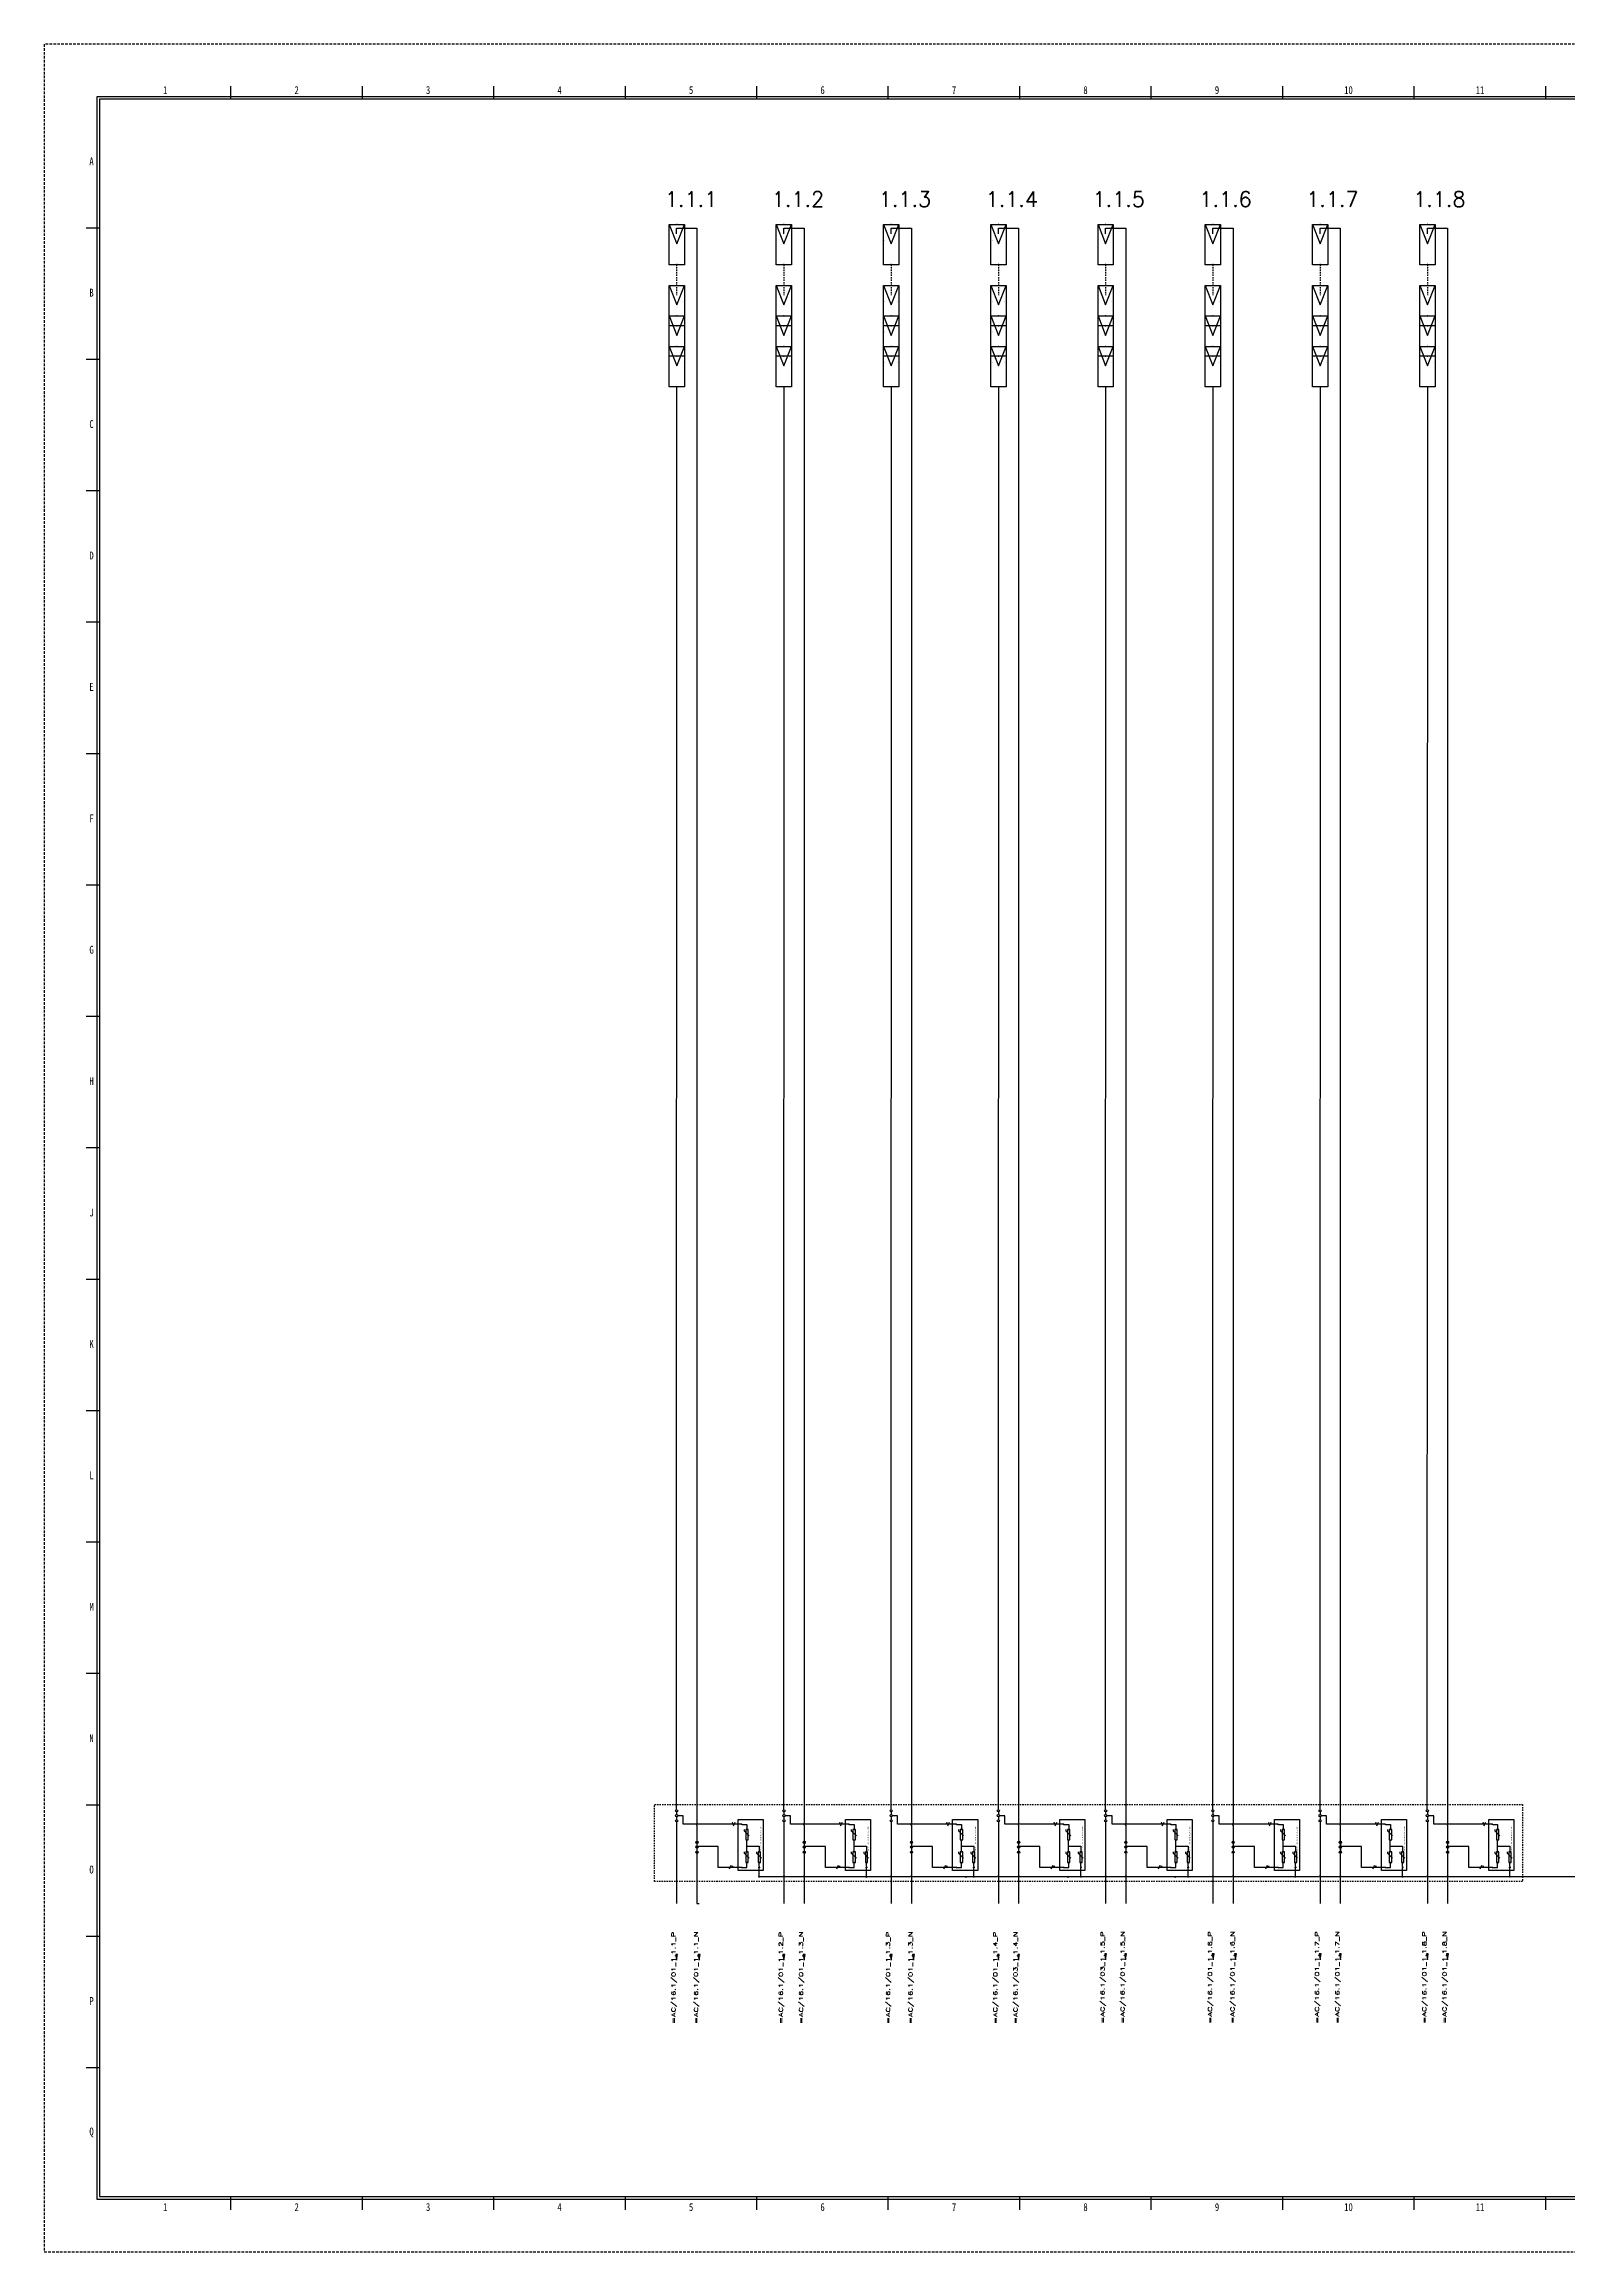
# Model space of a CAD drawing. Header units: inches. Extents: x 6 to 1968, y -75 to 125.
# Drawn here: x 1684.6 to 1822.7, y -75.2 to 124.9 of the extents above; entities that cross this region are included whole.
import ezdxf
from ezdxf.enums import TextEntityAlignment as Align

# ---------------------------------------------------------------- set-up
doc = ezdxf.new("R2010")
doc.units = ezdxf.units.IN
doc.header["$MEASUREMENT"] = 0
doc.linetypes.add('DASHEDX2', pattern=[1.5, 1, -0.5])
doc.linetypes.add('HIDDEN2', pattern=[0.1875, 0.125, -0.0625])
for name, color, linetype in [('COMMENT', 4, 'Continuous'), ('GRN_10AWG', 3, 'Continuous'), ('GRN_12AWG', 3, 'Continuous'), ('GRY_20AWG', 9, 'Continuous'), ('LOCBOX', 92, 'HIDDEN2'), ('MISC', 2, 'Continuous'), ('RED_12AWG', 1, 'Continuous'), ('SYMS', 7, 'Continuous'), ('TAGS', 51, 'Continuous'), ('Title Block', 7, 'Continuous'), ('WIREREF', 61, 'Continuous'), ('ZUWAKU', 7, 'Continuous')]:
    doc.layers.add(name, color=color, linetype=linetype)
doc.styles.add('WD', font='romans.shx')
doc.styles.add('WD_IEC', font='isocp2.shx', dxfattribs={"width": 0.9, "height": 4})

# ---------------------------------------------------------------- blocks, each defined once
blk = doc.blocks.new('JIS_border_a0')
at = {"layer": 'ZUWAKU'}
for p, q in [((71, 819), (71, 824)), ((121, 819), (121, 824)), ((171, 819), (171, 824)), ((221, 819), (221, 824)), ((271, 819), (271, 824)), ((321, 819), (321, 824)), ((371, 819), (371, 824)), ((421, 819), (421, 824)), ((471, 819), (471, 824)), ((521, 819), (521, 824)), ((571, 819), (571, 824)), ((21, 770), (16, 770)), ((21, 720), (16, 720)), ((21, 670), (16, 670)), ((21, 620), (16, 620)), ((21, 570), (16, 570)), ((21, 520), (16, 520)), ((21, 470), (16, 470)), ((21, 420), (16, 420)), ((21, 370), (16, 370)), ((21, 320), (16, 320)), ((21, 270), (16, 270)), ((21, 220), (16, 220)), ((21, 170), (16, 170)), ((21, 120), (16, 120)), ((21, 70), (16, 70)), ((71, 16), (71, 21)), ((121, 16), (121, 21)), ((171, 16), (171, 21)), ((221, 16), (221, 21)), ((271, 16), (271, 21)), ((321, 16), (321, 21)), ((371, 16), (371, 21)), ((421, 16), (421, 21)), ((471, 16), (471, 21)), ((521, 16), (521, 21)), ((571, 16), (571, 21))]:
    blk.add_line(p, q, dxfattribs=at)
at = {"layer": 'ZUWAKU', "color": 5}
for p, q in [((20, 820), (20, 20)), ((1169, 820), (20, 820)), ((21, 819), (21, 21)), ((1168, 819), (21, 819)), ((20, 20), (1169, 20)), ((21, 21), (1168, 21))]:
    blk.add_line(p, q, dxfattribs=at)
at = {"layer": 'ZUWAKU', "color": 5, "linetype": 'DASHEDX2'}
blk.add_lwpolyline([(0, 0), (1188, 0), (1188, 840), (0, 840)], close=True, dxfattribs=at)
at = {"layer": 'COMMENT', "width": 0.8}
for s, p in [('1', (46, 822.5)), ('2', (96, 822.5)), ('3', (146, 822.5)), ('4', (196, 822.5)), ('5', (246, 822.5)), ('6', (296, 822.5)), ('7', (346, 822.5)), ('8', (396, 822.5)), ('9', (446, 822.5)), ('10', (496, 822.5)), ('11', (546, 822.5)), ('A', (18, 795.43)), ('B', (18, 745.43)), ('C', (18, 695.43)), ('D', (18, 645.43)), ('E', (18, 595.43)), ('F', (18, 545.43)), ('G', (18, 495.43)), ('H', (18, 445.43)), ('J', (18, 395.43)), ('K', (18, 345.43)), ('L', (18, 295.43)), ('M', (18, 245.43)), ('N', (18, 195.43)), ('O', (18, 145.43)), ('P', (18, 95.43)), ('Q', (18, 45.43)), ('1', (46, 17)), ('2', (96, 17)), ('3', (146, 17)), ('4', (196, 17)), ('5', (246, 17)), ('6', (296, 17)), ('7', (346, 17)), ('8', (396, 17)), ('9', (446, 17)), ('10', (496, 17)), ('11', (546, 17))]:
    blk.add_text(s, height=3, dxfattribs=at).set_placement(p, align=Align.MIDDLE)
blk = doc.blocks.new('HA1S4')
for points in [[(0, 0), (-0.031, 0), (0, -0.094), (0.031, 0), (0, 0)], [(0.016, -0.011), (-0.016, -0.011), (0, -0.058), (0.016, -0.011)]]:
    blk.add_lwpolyline(points)
at = {"style": 'WD', "flags": 1}
for tag, p in [('X2TERM01', (0, 0)), ('SIGCODE', (0.035, -0.083))]:
    blk.add_attdef(tag, p, '', height=0.01, dxfattribs=at)
at = {"style": 'WD', "width": 0.7}
for tag, p in [('XREF', (0.088, -0.062)), ('DESC1', (0.088, 0.113))]:
    blk.add_attdef(tag, p, '', height=0.125, dxfattribs=at)
at = {"style": 'WD', "width": 0.8, "flags": 8}
blk.add_attdef('WIRENO', text='', height=0.125, dxfattribs=at).set_placement((0, -0.259), align=Align.CENTER)
blk = doc.blocks.new('WDDOT')
for radius in [0.03, 0.0187, 0.00929]:
    blk.add_circle((0, 0), radius)
blk = doc.blocks.new('HT0_01')
for p, q in [((-0.0625, 0.0625), (0.0625, 0.0625)), ((-0.0625, -0.0625), (-0.0625, 0.0625)), ((0.0625, 0.0625), (0.0625, -0.0625)), ((0.0625, -0.0625), (-0.0625, -0.0625))]:
    blk.add_line(p, q)
at = {"style": 'WD', "flags": 1}
for tag, p in [('X4TERM01', (-0.0625, 0)), ('X2TERM01', (0, 0.0625)), ('X1TERM01', (0.0625, 0)), ('X8TERM01', (0, -0.0625))]:
    blk.add_attdef(tag, p, '', height=0.01, dxfattribs=at)
blk = doc.blocks.new('PVM')
at = {"color": 5}
for p, q in [((2.64, 1), (1.37, 0.5)), ((1.37, 0.5), (2.64, 0))]:
    blk.add_line(p, q, dxfattribs=at)
blk.add_lwpolyline([(0, 1), (2.64, 1), (2.64, 0), (0, 0)], close=True, dxfattribs=at)
at = {"layer": 'SYMS', "color": 5, "xscale": 0.3699338068975089, "yscale": 0.3699338068975089, "zscale": 0.3699338068975089}
for p in [(0, 0.5), (2.64, 0.5)]:
    blk.add_blockref('HT0_01', p, dxfattribs=at)
at = {"color": 5, "char_height": 0.065, "attachment_point": 1}
for s, insert, rotation in [('+', (1.62, 0.88), 180), ('-', (1.57, 0.07), 90)]:
    blk.add_mtext_dynamic_manual_height_columns(s, width=0.0989, gutter_width=0.325, heights=[0], dxfattribs=dict(at, insert=insert, rotation=rotation))
blk = doc.blocks.new('HT0_02')
blk.add_circle((0, 0), 0.0699)
at = {"style": 'WD', "flags": 1}
for tag, p in [('X4TERM01', (-0.07, 0)), ('X2TERM01', (0, 0.07)), ('X1TERM01', (0.07, 0)), ('X8TERM01', (0, -0.07))]:
    blk.add_attdef(tag, p, '', height=0.01, dxfattribs=at)
blk = doc.blocks.new('HGND4')
for p, q in [((0, 0), (10, 0)), ((10, -4), (10, 4)), ((11, -2), (11, 2)), ((12, -1), (12, 1))]:
    blk.add_line(p, q)
blk.add_circle((10, 0), 5)
at = {"style": 'WD_IEC'}
for tag, p in [('TAG1', (2, 5)), ('INST', (2, 12)), ('LOC', (2, 8))]:
    blk.add_attdef(tag, text='', height=2.5, dxfattribs=at).set_placement(p, align=Align.RIGHT)
at = {"style": 'WD_IEC', "flags": 1}
blk.add_attdef('X4TERM01', (0, 0), '', height=0.32, dxfattribs=at)
blk = doc.blocks.new('VT0_05')
blk.add_lwpolyline([(0.1, -0.1), (0, 0.1), (-0.1, -0.1)], close=True)
at = {"style": 'WD', "flags": 1}
for tag, p in [('X2TERM01', (0, 0.1)), ('X1TERM01', (0, 0)), ('X4TERM01', (0, 0)), ('X8TERM01', (0, -0.1))]:
    blk.add_attdef(tag, p, '', height=0.01, dxfattribs=at)
blk = doc.blocks.new('Lightening Surge Arrestor')
at = {"color": 7}
for p, q in [((0.5, 2.92), (0.5, 2.83)), ((0.5, 2.83), (0.83, 2.5)), ((0.5, 1.46), (0.5, 1.37)), ((1.31, 1.46), (1.31, 1.37)), ((0.5, 1.37), (0.83, 1.04)), ((1.31, 1.37), (1.63, 1.04))]:
    blk.add_line(p, q, dxfattribs=at)
for points in [[(0.11, 3.57), (1.75, 3.57), (1.75, 0.22), (0.11, 0.22)], [(0.77, 2.92), (0.61, 2.92), (0.61, 2.23), (0.77, 2.23)], [(0.77, 1.46), (0.61, 1.46), (0.61, 0.76), (0.77, 0.76)], [(1.57, 1.46), (1.42, 1.46), (1.42, 0.76), (1.57, 0.76)]]:
    blk.add_lwpolyline(points, close=True, dxfattribs=at)
at = {"layer": 'GRY_20AWG', "color": 7}
blk.add_line((1.49, 0.5), (1.49, 0.47), dxfattribs=at)
at = {"layer": 'RED_12AWG', "color": 7}
for p, q in [((0.38, 3.25), (0.69, 3.25)), ((0.69, 2.92), (0.68, 2.92)), ((0.69, 3.25), (0.69, 2.93)), ((0.68, 1.46), (0.68, 2.23)), ((0.68, 1.83), (1.49, 1.83)), ((0.69, 1.46), (0.68, 1.46)), ((1.49, 1.83), (1.49, 1.47)), ((0.69, 0.43), (0.69, 0.77)), ((1.49, 0.5), (1.49, 0.76))]:
    blk.add_line(p, q, dxfattribs=at)
at = {"layer": 'RED_12AWG', "color": 0}
blk.add_line((0.38, 0.43), (0.69, 0.43), dxfattribs=at)
at = {"layer": 'SYMS', "color": 7}
for name, p, xscale, yscale, zscale in [('HT0_02', (0.36, 3.25), 0.3314421991292846, 0.3314421991292846, 0.3314421991292846), ('VT0_05', (0.69, 2.92), 0.1052161047490845, 0.1052161047490845, 0.1052161047490845), ('VT0_05', (0.69, 1.46), 0.1052161047490845, 0.1052161047490845, 0.1052161047490845), ('HT0_02', (0.69, 1.46), 0.01504368401050088, 0.01504368401050088, 0.01504368401050088), ('VT0_05', (1.49, 1.46), 0.1052161047490845, 0.1052161047490845, 0.1052161047490845)]:
    blk.add_blockref(name, p, dxfattribs=dict(at, xscale=xscale, yscale=yscale, zscale=zscale))
at = {"layer": 'SYMS', "color": 7, "xscale": -0.1052161047490845, "yscale": 0.1052161047490845, "zscale": 0.1052161047490845, "rotation": 180}
for p in [(0.69, 2.23), (0.69, 0.77), (1.49, 0.77)]:
    blk.add_blockref('VT0_05', p, dxfattribs=at)
at = {"layer": 'SYMS', "xscale": 0.3314421991292846, "yscale": 0.3314421991292846, "zscale": 0.3314421991292846}
blk.add_blockref('HT0_02', (0.36, 0.43), dxfattribs=at)
at = {"layer": 'SYMS', "color": 7}
ref = blk.add_blockref('HGND4', (1.49, 0.47), dxfattribs=dict(at, xscale=0.005, yscale=0.005, zscale=0.005, rotation=270))
ref.add_attrib('TAG1', 'PE', dxfattribs={"layer": 'TAGS', "height": 0.0125, "rotation": 270, "style": 'WD_IEC'}).set_placement((1.51, 0.46), align=Align.RIGHT)
at = {"color": 7, "insert": (1.57, 1.49), "char_height": 0.065, "attachment_point": 1, "rotation": 90}
blk.add_mtext_dynamic_manual_height_columns('YCS6-C-T1/T2-1000DC-PV/20KA-40KA', width=1.8749, gutter_width=0.325, heights=[0], dxfattribs=at)
at = {"color": 7}
for tag, p in [('+', (0.45, 3.31)), ('-', (0.46, 0.49))]:
    blk.add_attdef(tag, p, '', height=0.065, dxfattribs=at)
blk.add_attdef('YCS6-C-T1/T2-1000DC-PV/20KA-40KA', (1.65, 1.49), '', height=0.065, rotation=90, dxfattribs=at)
blk = doc.blocks.new('VT0_02')
blk.add_circle((0, 0), 0.0699)
at = {"style": 'WD', "flags": 1}
for tag, p in [('X4TERM01', (-0.07, 0)), ('X2TERM01', (0, 0.07)), ('X1TERM01', (0.07, 0)), ('X8TERM01', (0, -0.07))]:
    blk.add_attdef(tag, p, '', height=0.01, dxfattribs=at)
blk = doc.blocks.new('HW01')
for p, q in [((0.06, 0.12), (-0.06, -0.12)), ((0.03, 0), (-0.03, 0))]:
    blk.add_line(p, q)
at = {"style": 'WD', "width": 0.8}
blk.add_attdef('TAG1', text='', height=0.125, dxfattribs=at).set_placement((-0.03, 0.03), align=Align.RIGHT)
at = {"style": 'WD', "width": 0.7, "flags": 1}
for tag, p in [('INST', (0, 0.36)), ('LOC', (0, 0.19)), ('DESC1', (0, -0.46)), ('DESC2', (0, -0.61)), ('XREF', (0, -0.3))]:
    blk.add_attdef(tag, text='', height=0.125, dxfattribs=at).set_placement(p, align=Align.CENTER)
at = {"style": 'WD', "flags": 1}
for tag, p in [('X4TERM01', (-0.03, 0)), ('X1TERM01', (0.03, 0))]:
    blk.add_attdef(tag, p, '', height=0.0125, dxfattribs=at)
at = {"linetype": 'Continuous', "style": 'WD', "flags": 9}
blk.add_attdef('ASSYCODE', text='', height=0.01, dxfattribs=at).set_placement((0.03, 0.04), align=Align.CENTER)
at = {"style": 'WD'}
for tag, p in [('X2LINK', (0, 0.12)), ('X8LINK', (0, -0.12))]:
    blk.add_attdef(tag, p, '', height=0.01, dxfattribs=at)
at = {"style": 'WD', "flags": 9}
blk.add_attdef('FAMILY', text='', height=0.01, dxfattribs=at).set_placement((0.02, 0.12), align=Align.CENTER)
at = {"style": 'WD', "width": 0.8}
blk.add_attdef('RATING1', (0.09, 0.03), '', height=0.125, dxfattribs=at)
at = {"style": 'WD', "width": 0.8, "flags": 1}
blk.add_attdef('MFG', text='', height=0.0938, dxfattribs=at).set_placement((-0.12, -0.03), align=Align.TOP_RIGHT)
blk.add_attdef('CAT', text='', height=0.0938, dxfattribs=at).set_placement((0.03, -0.03), align=Align.TOP_LEFT)

msp = doc.modelspace()

# ---------------------------------------------------------------- linework, layer by layer
at = {"layer": 'GRN_10AWG'}
for p, q in [((1759.08, -41.21), (1759.08, -40.38)), ((1768.79, -41.21), (1768.79, -40.38)), ((1778.5, -41.21), (1778.5, -40.38)), ((1797.93, -41.21), (1797.93, -40.38)), ((1826.32, -41.2), (1811.78, -41.2))]:
    msp.add_line(p, q, dxfattribs=at)
at = {"layer": 'GRN_10AWG', "color": 7}
for p, q in [((1788.22, -41.21), (1788.22, -40.38)), ((1807.64, -41.21), (1807.64, -40.38)), ((1817.35, -41.21), (1817.35, -40.38))]:
    msp.add_line(p, q, dxfattribs=at)
at = {"layer": 'GRN_12AWG'}
for p, q in [((1749.36, -41.2), (1749.36, -40.37)), ((1749.52, -41.2), (1749.36, -41.2)), ((1751.53, -41.2), (1749.52, -41.2)), ((1753.36, -41.2), (1751.67, -41.2)), ((1761.24, -41.2), (1753.5, -41.2)), ((1763.07, -41.2), (1761.38, -41.2)), ((1770.95, -41.2), (1763.21, -41.2)), ((1780.67, -41.2), (1772.92, -41.2)), ((1782.5, -41.2), (1780.81, -41.2)), ((1790.38, -41.2), (1782.64, -41.2)), ((1792.21, -41.2), (1790.52, -41.2)), ((1800.09, -41.2), (1792.35, -41.2)), ((1801.92, -41.2), (1800.23, -41.2)), ((1809.81, -41.2), (1802.06, -41.2)), ((1811.64, -41.2), (1809.94, -41.2))]:
    msp.add_line(p, q, dxfattribs=at)
at = {"layer": 'GRN_12AWG', "color": 7}
msp.add_line((1772.79, -41.2), (1771.09, -41.2), dxfattribs=at)
at = {"layer": 'GRN_12AWG'}
for centre in [(1751.6, -41.2), (1753.43, -41.2), (1761.31, -41.2), (1763.14, -41.2), (1780.74, -41.2), (1782.57, -41.2), (1790.45, -41.2), (1792.28, -41.2), (1800.16, -41.2), (1801.99, -41.2), (1809.88, -41.2)]:
    msp.add_arc(centre, 0.0692, 0, 180, dxfattribs=at)
at = {"layer": 'GRN_12AWG', "color": 7}
for centre in [(1771.02, -41.2), (1772.86, -41.2), (1811.71, -41.2)]:
    msp.add_arc(centre, 0.0692, 0, 180, dxfattribs=at)
at = {"layer": 'LOCBOX', "color": 7}
msp.add_lwpolyline([(1739.89, -34.65), (1818.5, -34.65), (1818.5, -41.61), (1739.89, -41.61)], close=True, dxfattribs=at)
at = {"layer": 'RED_12AWG', "color": 7}
for p, q in [((1741.88, 107.7), (1741.88, 108.21)), ((1741.88, 108.21), (1743.72, 108.21)), ((1751.6, 107.7), (1751.6, 108.21)), ((1751.6, 108.21), (1753.43, 108.21)), ((1761.31, 107.7), (1761.31, 108.21)), ((1761.31, 108.21), (1763.14, 108.21)), ((1771.02, 107.7), (1771.02, 108.21)), ((1771.02, 108.21), (1772.86, 108.21)), ((1780.74, 107.7), (1780.74, 108.21)), ((1780.74, 108.21), (1782.57, 108.21)), ((1790.45, 107.7), (1790.45, 108.21)), ((1790.45, 108.21), (1792.28, 108.21)), ((1800.16, 107.7), (1800.16, 108.21)), ((1800.16, 108.21), (1801.99, 108.21)), ((1809.88, 107.7), (1809.88, 108.21)), ((1809.88, 108.21), (1811.71, 108.21)), ((1741.88, -35.32), (1741.88, -35.55)), ((1741.88, -35.74), (1741.88, -36.03)), ((1742.47, -35.66), (1741.98, -35.66)), ((1742.47, -36.44), (1742.47, -35.66)), ((1751.6, -35.32), (1751.6, -35.55)), ((1751.6, -35.74), (1751.6, -36.03)), ((1752.18, -35.66), (1751.69, -35.66)), ((1752.18, -36.44), (1752.18, -35.66)), ((1761.31, -35.32), (1761.31, -35.55)), ((1761.31, -35.74), (1761.31, -36.03)), ((1761.89, -35.66), (1761.41, -35.66)), ((1761.89, -36.44), (1761.89, -35.66)), ((1771.02, -35.32), (1771.02, -35.55)), ((1771.02, -35.74), (1771.02, -36.03)), ((1771.61, -35.66), (1771.12, -35.66)), ((1771.61, -36.44), (1771.61, -35.66)), ((1780.74, -35.32), (1780.74, -35.55)), ((1780.74, -35.74), (1780.74, -36.03)), ((1781.32, -35.66), (1780.83, -35.66)), ((1781.32, -36.44), (1781.32, -35.66)), ((1790.45, -35.32), (1790.45, -35.55)), ((1790.45, -35.74), (1790.45, -36.03)), ((1791.03, -35.66), (1790.55, -35.66)), ((1791.03, -36.44), (1791.03, -35.66)), ((1800.16, -35.32), (1800.16, -35.55)), ((1800.16, -35.74), (1800.16, -36.03)), ((1800.75, -35.66), (1800.26, -35.66)), ((1800.75, -36.44), (1800.75, -35.66)), ((1809.88, -35.32), (1809.88, -35.55)), ((1809.88, -35.74), (1809.88, -36.03)), ((1810.46, -35.66), (1809.97, -35.66)), ((1810.46, -36.44), (1810.46, -35.66)), ((1741.88, -36.22), (1741.88, -43.61)), ((1747.02, -36.44), (1742.47, -36.44)), ((1743.72, -36.51), (1743.72, -43.61)), ((1747.8, -36.44), (1747.11, -36.44)), ((1751.6, -36.22), (1751.6, -43.61)), ((1756.74, -36.44), (1752.18, -36.44)), ((1753.43, -36.51), (1753.43, -43.61)), ((1757.51, -36.44), (1756.82, -36.44)), ((1761.31, -36.22), (1761.31, -43.61)), ((1766.45, -36.44), (1761.89, -36.44)), ((1763.14, -36.51), (1763.14, -43.61)), ((1767.22, -36.44), (1766.54, -36.44)), ((1771.02, -36.22), (1771.02, -43.61)), ((1776.16, -36.44), (1771.61, -36.44)), ((1772.86, -36.51), (1772.86, -43.61)), ((1776.94, -36.44), (1776.25, -36.44)), ((1780.74, -36.22), (1780.74, -43.61)), ((1785.88, -36.44), (1781.32, -36.44)), ((1782.57, -36.51), (1782.57, -43.61)), ((1786.65, -36.44), (1785.96, -36.44)), ((1790.45, -36.22), (1790.45, -43.61)), ((1795.59, -36.44), (1791.03, -36.44)), ((1792.28, -36.51), (1792.28, -43.61)), ((1796.36, -36.44), (1795.68, -36.44)), ((1800.16, -36.22), (1800.16, -43.61)), ((1805.3, -36.44), (1800.75, -36.44)), ((1801.99, -36.51), (1801.99, -43.61)), ((1806.07, -36.44), (1805.39, -36.44)), ((1809.88, -36.22), (1809.88, -43.61)), ((1815.01, -36.44), (1810.46, -36.44)), ((1811.71, -36.51), (1811.71, -43.61)), ((1815.79, -36.44), (1815.1, -36.44)), ((1743.72, -38.17), (1743.72, -38.4)), ((1743.72, -38.59), (1743.72, -38.87)), ((1745.64, -38.46), (1743.82, -38.46)), ((1745.64, -40.35), (1745.64, -38.46)), ((1755.36, -38.46), (1753.53, -38.46)), ((1755.36, -40.35), (1755.36, -38.46)), ((1763.15, -38.17), (1763.15, -38.4)), ((1763.15, -38.59), (1763.15, -38.87)), ((1765.07, -38.46), (1763.24, -38.46)), ((1765.07, -40.35), (1765.07, -38.46)), ((1772.86, -38.17), (1772.86, -38.4)), ((1772.86, -38.59), (1772.86, -38.87)), ((1774.78, -38.46), (1772.96, -38.46)), ((1774.78, -40.35), (1774.78, -38.46)), ((1782.57, -38.17), (1782.57, -38.4)), ((1782.57, -38.59), (1782.57, -38.87)), ((1784.5, -38.46), (1782.67, -38.46)), ((1784.5, -40.35), (1784.5, -38.46)), ((1792.29, -38.17), (1792.29, -38.4)), ((1792.29, -38.59), (1792.29, -38.87)), ((1794.21, -38.46), (1792.38, -38.46)), ((1794.21, -40.35), (1794.21, -38.46)), ((1802, -38.17), (1802, -38.4)), ((1802, -38.59), (1802, -38.87)), ((1803.92, -38.46), (1802.1, -38.46)), ((1803.92, -40.35), (1803.92, -38.46)), ((1811.71, -38.17), (1811.71, -38.4)), ((1811.71, -38.59), (1811.71, -38.87)), ((1813.63, -38.46), (1811.81, -38.46)), ((1813.63, -40.35), (1813.63, -38.46)), ((1746.68, -40.35), (1745.64, -40.35)), ((1747.8, -40.35), (1746.76, -40.35)), ((1756.39, -40.35), (1755.36, -40.35)), ((1757.51, -40.35), (1756.48, -40.35)), ((1766.1, -40.35), (1765.07, -40.35)), ((1767.22, -40.35), (1766.19, -40.35)), ((1775.82, -40.35), (1774.78, -40.35)), ((1776.94, -40.35), (1775.9, -40.35)), ((1785.53, -40.35), (1784.5, -40.35)), ((1786.65, -40.35), (1785.62, -40.35)), ((1795.24, -40.35), (1794.21, -40.35)), ((1796.36, -40.35), (1795.33, -40.35)), ((1804.95, -40.35), (1803.92, -40.35)), ((1806.07, -40.35), (1805.04, -40.35)), ((1814.67, -40.35), (1813.63, -40.35)), ((1815.79, -40.35), (1814.75, -40.35)), ((1743.72, -43.61), (1743.92, -43.61))]:
    msp.add_line(p, q, dxfattribs=at)
at = {"layer": 'RED_12AWG', "color": 7, "ltscale": 2}
for p, q in [((1743.72, 108.21), (1743.72, -36.37)), ((1753.43, 108.21), (1753.43, -36.37)), ((1763.14, 108.21), (1763.14, -36.37)), ((1772.86, 108.21), (1772.86, -36.37)), ((1782.57, 108.21), (1782.57, -36.37)), ((1792.28, 108.21), (1792.28, -36.37)), ((1801.99, 108.21), (1801.99, -36.37)), ((1811.71, 108.21), (1811.71, -36.37)), ((1741.88, 93.8), (1741.85, -35.13)), ((1751.6, 93.8), (1751.57, -35.13)), ((1761.31, 93.8), (1761.28, -35.13)), ((1771.02, 93.8), (1770.99, -35.13)), ((1780.74, 93.8), (1780.7, -35.13)), ((1790.45, 93.8), (1790.42, -35.13)), ((1800.16, 93.8), (1800.13, -35.13)), ((1809.88, 93.8), (1809.84, -35.13))]:
    msp.add_line(p, q, dxfattribs=at)
at = {"layer": 'RED_12AWG', "color": 7, "linetype": 'HIDDEN2'}
for p, q in [((1741.88, 104.9), (1741.88, 102.13)), ((1751.6, 104.9), (1751.6, 102.13)), ((1761.31, 104.9), (1761.31, 102.13)), ((1771.02, 104.9), (1771.02, 102.13)), ((1780.74, 104.9), (1780.74, 102.13)), ((1790.45, 104.9), (1790.45, 102.13)), ((1800.16, 104.9), (1800.16, 102.13)), ((1809.88, 104.9), (1809.88, 102.13))]:
    msp.add_line(p, q, dxfattribs=at)
at = {"layer": 'RED_12AWG', "color": 7}
for centre in [(1743.72, -36.44), (1753.43, -36.44), (1763.14, -36.44), (1772.86, -36.44), (1782.57, -36.44), (1792.28, -36.44), (1801.99, -36.44), (1811.71, -36.44)]:
    msp.add_arc(centre, 0.0692, 90, 270, dxfattribs=at)

# ---------------------------------------------------------------- block references
at = {"xscale": 0.2381753094695285, "yscale": 0.2381753094695285, "zscale": 0.2381753094695285}
msp.add_blockref('JIS_border_a0', (1684.6, -75.18), dxfattribs=at)
at = {"layer": 'RED_12AWG', "color": 7, "xscale": 1.383060652870418, "yscale": 1.383060652870418, "zscale": 1.383060652870418}
for name, p in [('VT0_02', (1741.88, -35.22)), ('VT0_02', (1741.88, -35.65)), ('Lightening Surge Arrestor', (1747.3, -40.94)), ('VT0_02', (1751.6, -35.22)), ('VT0_02', (1751.6, -35.65)), ('Lightening Surge Arrestor', (1757.01, -40.94)), ('VT0_02', (1761.31, -35.22)), ('VT0_02', (1761.31, -35.65)), ('Lightening Surge Arrestor', (1766.73, -40.94)), ('VT0_02', (1771.02, -35.22)), ('VT0_02', (1771.02, -35.65)), ('Lightening Surge Arrestor', (1776.44, -40.94)), ('VT0_02', (1780.74, -35.22)), ('VT0_02', (1780.74, -35.65)), ('Lightening Surge Arrestor', (1786.15, -40.94)), ('VT0_02', (1790.45, -35.22)), ('VT0_02', (1790.45, -35.65)), ('Lightening Surge Arrestor', (1795.87, -40.94)), ('VT0_02', (1800.16, -35.22)), ('VT0_02', (1800.16, -35.65)), ('Lightening Surge Arrestor', (1805.58, -40.94)), ('VT0_02', (1809.88, -35.22)), ('VT0_02', (1809.88, -35.65)), ('Lightening Surge Arrestor', (1815.29, -40.94)), ('VT0_02', (1741.88, -36.12)), ('VT0_02', (1743.72, -38.07)), ('VT0_02', (1751.6, -36.12)), ('VT0_02', (1753.44, -38.07)), ('VT0_02', (1761.31, -36.12)), ('VT0_02', (1763.15, -38.07)), ('VT0_02', (1771.02, -36.12)), ('VT0_02', (1772.86, -38.07)), ('VT0_02', (1780.74, -36.12)), ('VT0_02', (1782.57, -38.07)), ('VT0_02', (1790.45, -36.12)), ('VT0_02', (1792.29, -38.07)), ('VT0_02', (1800.16, -36.12)), ('VT0_02', (1802, -38.07)), ('VT0_02', (1809.88, -36.12)), ('VT0_02', (1811.71, -38.07)), ('VT0_02', (1743.72, -38.5)), ('VT0_02', (1743.72, -38.97)), ('VT0_02', (1753.44, -38.5)), ('VT0_02', (1753.44, -38.97)), ('VT0_02', (1763.15, -38.5)), ('VT0_02', (1763.15, -38.97)), ('VT0_02', (1772.86, -38.5)), ('VT0_02', (1772.86, -38.97)), ('VT0_02', (1782.57, -38.5)), ('VT0_02', (1782.57, -38.97)), ('VT0_02', (1792.29, -38.5)), ('VT0_02', (1792.29, -38.97)), ('VT0_02', (1802, -38.5)), ('VT0_02', (1802, -38.97)), ('VT0_02', (1811.71, -38.5)), ('VT0_02', (1811.71, -38.97)), ('WDDOT', (1759.08, -41.21)), ('WDDOT', (1768.09, -41.21)), ('WDDOT', (1777.34, -41.21)), ('WDDOT', (1787.05, -41.21))]:
    msp.add_blockref(name, p, dxfattribs=at)
at = {"layer": 'RED_12AWG', "color": 7}
ref = msp.add_blockref('HW01', (1747.07, -36.44), dxfattribs=dict(at, xscale=1.383060652870418, yscale=1.383060652870418, zscale=1.383060652870418))
ref.add_attrib('TAG1', '+', dxfattribs={"layer": 'TAGS', "height": 0.173, "style": 'WD', "width": 0.8}).set_placement((1747.02, -36.4), align=Align.RIGHT)
ref = msp.add_blockref('HW01', (1756.78, -36.44), dxfattribs=dict(at, xscale=1.383060652870418, yscale=1.383060652870418, zscale=1.383060652870418))
ref.add_attrib('TAG1', '+', dxfattribs={"layer": 'TAGS', "height": 0.173, "style": 'WD', "width": 0.8}).set_placement((1756.74, -36.4), align=Align.RIGHT)
ref = msp.add_blockref('HW01', (1766.49, -36.44), dxfattribs=dict(at, xscale=1.383060652870418, yscale=1.383060652870418, zscale=1.383060652870418))
ref.add_attrib('TAG1', '+', dxfattribs={"layer": 'TAGS', "height": 0.173, "style": 'WD', "width": 0.8}).set_placement((1766.45, -36.4), align=Align.RIGHT)
ref = msp.add_blockref('HW01', (1776.21, -36.44), dxfattribs=dict(at, xscale=1.383060652870418, yscale=1.383060652870418, zscale=1.383060652870418))
ref.add_attrib('TAG1', '+', dxfattribs={"layer": 'TAGS', "height": 0.173, "style": 'WD', "width": 0.8}).set_placement((1776.16, -36.4), align=Align.RIGHT)
ref = msp.add_blockref('HW01', (1785.92, -36.44), dxfattribs=dict(at, xscale=1.383060652870418, yscale=1.383060652870418, zscale=1.383060652870418))
ref.add_attrib('TAG1', '+', dxfattribs={"layer": 'TAGS', "height": 0.173, "style": 'WD', "width": 0.8}).set_placement((1785.88, -36.4), align=Align.RIGHT)
ref = msp.add_blockref('HW01', (1795.63, -36.44), dxfattribs=dict(at, xscale=1.383060652870418, yscale=1.383060652870418, zscale=1.383060652870418))
ref.add_attrib('TAG1', '+', dxfattribs={"layer": 'TAGS', "height": 0.173, "style": 'WD', "width": 0.8}).set_placement((1795.59, -36.4), align=Align.RIGHT)
ref = msp.add_blockref('HW01', (1805.35, -36.44), dxfattribs=dict(at, xscale=1.383060652870418, yscale=1.383060652870418, zscale=1.383060652870418))
ref.add_attrib('TAG1', '+', dxfattribs={"layer": 'TAGS', "height": 0.173, "style": 'WD', "width": 0.8}).set_placement((1805.3, -36.4), align=Align.RIGHT)
ref = msp.add_blockref('HW01', (1815.06, -36.44), dxfattribs=dict(at, xscale=1.383060652870418, yscale=1.383060652870418, zscale=1.383060652870418))
ref.add_attrib('TAG1', '+', dxfattribs={"layer": 'TAGS', "height": 0.173, "style": 'WD', "width": 0.8}).set_placement((1815.01, -36.4), align=Align.RIGHT)
ref = msp.add_blockref('HW01', (1746.72, -40.35), dxfattribs=dict(at, xscale=1.383060652870418, yscale=1.383060652870418, zscale=1.383060652870418))
ref.add_attrib('RATING1', '-', (1746.85, -40.31), dxfattribs={"layer": 'MISC', "height": 0.173, "style": 'WD', "width": 0.8})
ref = msp.add_blockref('HW01', (1756.43, -40.35), dxfattribs=dict(at, xscale=1.383060652870418, yscale=1.383060652870418, zscale=1.383060652870418))
ref.add_attrib('RATING1', '-', (1756.56, -40.31), dxfattribs={"layer": 'MISC', "height": 0.173, "style": 'WD', "width": 0.8})
ref = msp.add_blockref('HW01', (1766.15, -40.35), dxfattribs=dict(at, xscale=1.383060652870418, yscale=1.383060652870418, zscale=1.383060652870418))
ref.add_attrib('RATING1', '-', (1766.28, -40.31), dxfattribs={"layer": 'MISC', "height": 0.173, "style": 'WD', "width": 0.8})
ref = msp.add_blockref('HW01', (1775.86, -40.35), dxfattribs=dict(at, xscale=1.383060652870418, yscale=1.383060652870418, zscale=1.383060652870418))
ref.add_attrib('RATING1', '-', (1775.99, -40.31), dxfattribs={"layer": 'MISC', "height": 0.173, "style": 'WD', "width": 0.8})
ref = msp.add_blockref('HW01', (1785.57, -40.35), dxfattribs=dict(at, xscale=1.383060652870418, yscale=1.383060652870418, zscale=1.383060652870418))
ref.add_attrib('RATING1', '-', (1785.7, -40.31), dxfattribs={"layer": 'MISC', "height": 0.173, "style": 'WD', "width": 0.8})
ref = msp.add_blockref('HW01', (1795.29, -40.35), dxfattribs=dict(at, xscale=1.383060652870418, yscale=1.383060652870418, zscale=1.383060652870418))
ref.add_attrib('RATING1', '-', (1795.41, -40.31), dxfattribs={"layer": 'MISC', "height": 0.173, "style": 'WD', "width": 0.8})
ref = msp.add_blockref('HW01', (1805, -40.35), dxfattribs=dict(at, xscale=1.383060652870418, yscale=1.383060652870418, zscale=1.383060652870418))
ref.add_attrib('RATING1', '-', (1805.13, -40.31), dxfattribs={"layer": 'MISC', "height": 0.173, "style": 'WD', "width": 0.8})
ref = msp.add_blockref('HW01', (1814.71, -40.35), dxfattribs=dict(at, xscale=1.383060652870418, yscale=1.383060652870418, zscale=1.383060652870418))
ref.add_attrib('RATING1', '-', (1814.84, -40.31), dxfattribs={"layer": 'MISC', "height": 0.173, "style": 'WD', "width": 0.8})
at = {"layer": 'RED_12AWG', "color": 1}
ref = msp.add_blockref('HA1S4', (1741.88, -48.24), dxfattribs=dict(at, xscale=2.766121305740835, yscale=5.532242611481671, zscale=1.383060652870418))
ref.add_attrib('WIRENO', '=AC/16.1/01_1.1.1_P', dxfattribs={"layer": 'WIREREF', "color": 0, "height": 0.3458, "rotation": 90, "style": 'WD', "width": 1.6, "flags": 8}).set_placement((1741.88, -54.53), align=Align.BOTTOM_LEFT)
ref = msp.add_blockref('HA1S4', (1743.92, -48.24), dxfattribs=dict(at, xscale=2.766121305740835, yscale=5.532242611481671, zscale=1.383060652870418))
ref.add_attrib('WIRENO', '=AC/16.1/01_1.1.1_N', dxfattribs={"layer": 'WIREREF', "color": 0, "height": 0.3458, "rotation": 90, "style": 'WD', "width": 1.6, "flags": 8}).set_placement((1743.92, -54.53), align=Align.BOTTOM_LEFT)
at = {"layer": 'SYMS', "color": 7, "xscale": 1.383060652870418, "yscale": 1.383060652870418, "zscale": 1.383060652870418, "rotation": 90}
for p in [(1742.58, 104.9), (1752.29, 104.9), (1762, 104.9), (1771.72, 104.9), (1781.43, 104.9), (1791.14, 104.9), (1800.85, 104.9), (1810.57, 104.9), (1742.58, 99.37), (1752.29, 99.37), (1762, 99.37), (1771.72, 99.37), (1781.43, 99.37), (1791.14, 99.37), (1800.85, 99.37), (1810.57, 99.37), (1742.58, 96.6), (1752.29, 96.6), (1762, 96.6), (1771.72, 96.6), (1781.43, 96.6), (1791.14, 96.6), (1800.85, 96.6), (1810.57, 96.6), (1742.58, 93.84), (1752.29, 93.84), (1762, 93.84), (1771.72, 93.84), (1781.43, 93.84), (1791.14, 93.84), (1800.85, 93.84), (1810.57, 93.84)]:
    msp.add_blockref('PVM', p, dxfattribs=at)
at = {"layer": 'SYMS', "xscale": 1.383060652870418, "yscale": 1.383060652870418, "zscale": 1.383060652870418}
msp.add_blockref('WDDOT', (1749.36, -41.2), dxfattribs=at)
at = {"layer": 'SYMS', "color": 7, "xscale": 1.383060652870418, "yscale": 1.383060652870418, "zscale": 1.383060652870418}
for p in [(1768.79, -41.2), (1778.5, -41.2), (1788.22, -41.2), (1797.93, -41.2), (1807.64, -41.2), (1817.35, -41.2)]:
    msp.add_blockref('WDDOT', p, dxfattribs=at)
at = {"layer": 'Title Block', "color": 7}
ref = msp.add_blockref('HA1S4', (1751.6, -48.24), dxfattribs=dict(at, xscale=2.766121305740835, yscale=5.532242611481671, zscale=1.383060652870418))
ref.add_attrib('WIRENO', '=AC/16.1/01_1.1.2_P', dxfattribs={"layer": 'WIREREF', "color": 1, "height": 0.3458, "rotation": 90, "style": 'WD', "width": 1.6, "flags": 8}).set_placement((1751.6, -54.53), align=Align.BOTTOM_LEFT)
ref = msp.add_blockref('HA1S4', (1753.43, -48.24), dxfattribs=dict(at, xscale=2.766121305740835, yscale=5.532242611481671, zscale=1.383060652870418))
ref.add_attrib('WIRENO', '=AC/16.1/01_1.1.3_N', dxfattribs={"layer": 'WIREREF', "color": 1, "height": 0.3458, "rotation": 90, "style": 'WD', "width": 1.6, "flags": 8}).set_placement((1753.43, -54.53), align=Align.BOTTOM_LEFT)
ref = msp.add_blockref('HA1S4', (1761.31, -48.24), dxfattribs=dict(at, xscale=2.766121305740835, yscale=5.532242611481671, zscale=1.383060652870418))
ref.add_attrib('WIRENO', '=AC/16.1/01_1.1.3_P', dxfattribs={"layer": 'WIREREF', "color": 1, "height": 0.3458, "rotation": 90, "style": 'WD', "width": 1.6, "flags": 8}).set_placement((1761.31, -54.53), align=Align.BOTTOM_LEFT)
ref = msp.add_blockref('HA1S4', (1763.34, -48.24), dxfattribs=dict(at, xscale=2.766121305740835, yscale=5.532242611481671, zscale=1.383060652870418))
ref.add_attrib('WIRENO', '=AC/16.1/01_1.1.3_N', dxfattribs={"layer": 'WIREREF', "color": 1, "height": 0.3458, "rotation": 90, "style": 'WD', "width": 1.6, "flags": 8}).set_placement((1763.34, -54.53), align=Align.BOTTOM_LEFT)
ref = msp.add_blockref('HA1S4', (1771.02, -48.24), dxfattribs=dict(at, xscale=2.766121305740835, yscale=5.532242611481671, zscale=1.383060652870418))
ref.add_attrib('WIRENO', '=AC/16.1/01_1.1.4_P', dxfattribs={"layer": 'WIREREF', "color": 1, "height": 0.3458, "rotation": 90, "style": 'WD', "width": 1.6, "flags": 8}).set_placement((1771.02, -54.53), align=Align.BOTTOM_LEFT)
ref = msp.add_blockref('HA1S4', (1772.86, -48.24), dxfattribs=dict(at, xscale=2.766121305740835, yscale=5.532242611481671, zscale=1.383060652870418))
ref.add_attrib('WIRENO', '=AC/16.1/03_1.1.4_N', dxfattribs={"layer": 'WIREREF', "color": 1, "height": 0.3458, "rotation": 90, "style": 'WD', "width": 1.6, "flags": 8}).set_placement((1772.85, -54.53), align=Align.BOTTOM_LEFT)
ref = msp.add_blockref('HA1S4', (1780.74, -48.19), dxfattribs=dict(at, xscale=2.766121305740835, yscale=5.532242611481671, zscale=1.383060652870418))
ref.add_attrib('WIRENO', '=AC/16.1/03_1.1.5_P', dxfattribs={"layer": 'WIREREF', "color": 1, "height": 0.3458, "rotation": 90, "style": 'WD', "width": 1.6, "flags": 8}).set_placement((1780.74, -54.49), align=Align.BOTTOM_LEFT)
ref = msp.add_blockref('HA1S4', (1782.55, -48.19), dxfattribs=dict(at, xscale=2.766121305740835, yscale=5.532242611481671, zscale=1.383060652870418))
ref.add_attrib('WIRENO', '=AC/16.1/01_1.1.5_N', dxfattribs={"layer": 'WIREREF', "color": 1, "height": 0.3458, "rotation": 90, "style": 'WD', "width": 1.6, "flags": 8}).set_placement((1782.55, -54.49), align=Align.BOTTOM_LEFT)
ref = msp.add_blockref('HA1S4', (1790.47, -48.19), dxfattribs=dict(at, xscale=2.766121305740835, yscale=5.532242611481671, zscale=1.383060652870418))
ref.add_attrib('WIRENO', '=AC/16.1/01_1.1.6_P', dxfattribs={"layer": 'WIREREF', "color": 1, "height": 0.3458, "rotation": 90, "style": 'WD', "width": 1.6, "flags": 8}).set_placement((1790.47, -54.49), align=Align.BOTTOM_LEFT)
ref = msp.add_blockref('HA1S4', (1792.5, -48.19), dxfattribs=dict(at, xscale=2.766121305740835, yscale=5.532242611481671, zscale=1.383060652870418))
ref.add_attrib('WIRENO', '=AC/16.1/01_1.1.6_N', dxfattribs={"layer": 'WIREREF', "color": 1, "height": 0.3458, "rotation": 90, "style": 'WD', "width": 1.6, "flags": 8}).set_placement((1792.5, -54.49), align=Align.BOTTOM_LEFT)
ref = msp.add_blockref('HA1S4', (1800.16, -48.19), dxfattribs=dict(at, xscale=2.766121305740835, yscale=5.532242611481671, zscale=1.383060652870418))
ref.add_attrib('WIRENO', '=AC/16.1/01_1.1.7_P', dxfattribs={"layer": 'WIREREF', "color": 1, "height": 0.3458, "rotation": 90, "style": 'WD', "width": 1.6, "flags": 8}).set_placement((1800.16, -54.49), align=Align.BOTTOM_LEFT)
ref = msp.add_blockref('HA1S4', (1802, -48.19), dxfattribs=dict(at, xscale=2.766121305740835, yscale=5.532242611481671, zscale=1.383060652870418))
ref.add_attrib('WIRENO', '=AC/16.1/01_1.1.7_N', dxfattribs={"layer": 'WIREREF', "color": 1, "height": 0.3458, "rotation": 90, "style": 'WD', "width": 1.6, "flags": 8}).set_placement((1802, -54.49), align=Align.BOTTOM_LEFT)
ref = msp.add_blockref('HA1S4', (1809.88, -48.19), dxfattribs=dict(at, xscale=2.766121305740835, yscale=5.532242611481671, zscale=1.383060652870418))
ref.add_attrib('WIRENO', '=AC/16.1/01_1.1.8_P', dxfattribs={"layer": 'WIREREF', "color": 1, "height": 0.3458, "rotation": 90, "style": 'WD', "width": 1.6, "flags": 8}).set_placement((1809.88, -54.49), align=Align.BOTTOM_LEFT)
ref = msp.add_blockref('HA1S4', (1811.71, -48.19), dxfattribs=dict(at, xscale=2.766121305740835, yscale=5.532242611481671, zscale=1.383060652870418))
ref.add_attrib('WIRENO', '=AC/16.1/01_1.1.8_N', dxfattribs={"layer": 'WIREREF', "color": 1, "height": 0.3458, "rotation": 90, "style": 'WD', "width": 1.6, "flags": 8}).set_placement((1811.71, -54.49), align=Align.BOTTOM_LEFT)

# ---------------------------------------------------------------- texts
at = {"char_height": 1.383, "attachment_point": 1, "style": 'WD'}
for s, insert in [('1.1.1', (1740.82, 111.53)), ('1.1.2', (1750.5, 111.53)), ('1.1.3', (1760.19, 111.53)), ('1.1.4', (1769.87, 111.53)), ('1.1.5', (1779.55, 111.53)), ('1.1.6', (1789.23, 111.53)), ('1.1.7', (1798.91, 111.53)), ('1.1.8', (1808.59, 111.53))]:
    msp.add_mtext_dynamic_manual_height_columns(s, width=2.8575, gutter_width=1, heights=[0], dxfattribs=dict(at, insert=insert))

doc.saveas('drawing.dxf')
